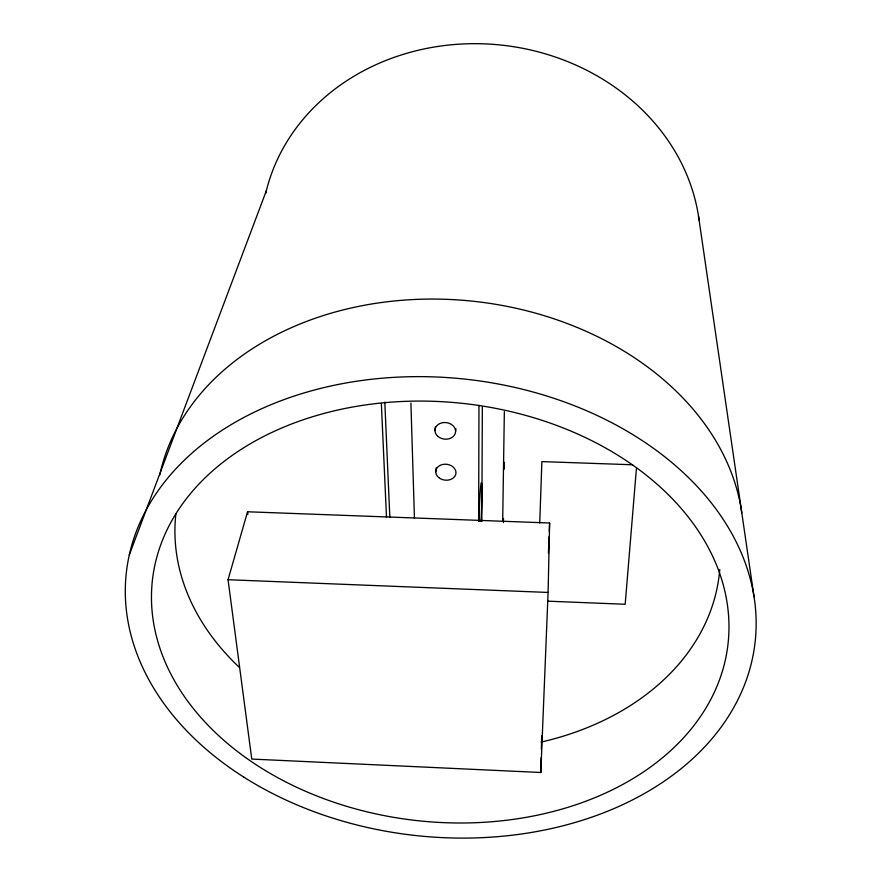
<?xml version="1.0" encoding="UTF-8"?>
<svg xmlns="http://www.w3.org/2000/svg" width="881" height="881" viewBox="0 0 881 881"><rect width="100%" height="100%" fill="white"/><g stroke="black" fill="none" stroke-linecap="round" stroke-linejoin="round"><path stroke-width="1.32" d="M478.658 520.781L478.967 405.348M481.841 521.563L482.336 407.033M502.688 521.31L504.35 411.647M503.425 522.609L503.492 518.502M504.262 469.144L504.373 462.294M548.092 592.45L549.623 522.995L247.55 511.773L228.047 579.72L251.757 759.07L540.813 772.494L548.092 592.45L228.047 579.72M540.813 772.494L541.176 757.495M541.375 749.302L541.716 735.668M539.745 522.984L541.87 461.6L632.591 464.772M548.423 553.224L549.072 536.738M549.292 531.243L549.623 522.995M478.328 520.803L481.059 520.913L481.367 513.799A29.128 1.134 -87.9 0 0 481.18 483.151A29.128 1.134 -87.9 0 0 478.89 521.497M636.379 469.011L625.18 604.267L547.905 601.172M455.609 431.238L455.906 428.584M435.732 471.886L436.249 467.833M434.939 430.534L435.467 426.558M481.059 520.913L481.114 520.66A28.621 1.09 -87.9 0 1 481.389 520.935M129.287 554.909L266.348 190.714M698.501 216.098L754.048 596.833M247.55 511.773L247.869 514.482M381.352 403.498L386.495 517.026M384.81 402.132L389.82 517.037M410.898 403.124L414.455 518.413M265.71 193.391A219.909 193.115 6.2 0 1 490.177 44.149A219.909 193.115 6.2 0 1 699.085 220.129M159.791 474.958A294.463 223.807 6.2 0 1 457.327 299.881A294.463 223.807 6.2 0 1 741.802 512.885M719.777 569.445A273.385 205.78 6.2 0 1 541.022 742.11M239.489 667.501A273.385 205.78 6.2 0 1 175.903 513.744M438.022 436.48A10.363 8.314 7 0 0 455.279 433.386A10.363 8.314 7 0 0 442.526 422.704A10.363 8.314 7 0 0 438.022 436.48M438.749 477.59A10.154 7.973 6.7 0 0 455.653 474.661A10.154 7.973 6.7 0 0 443.165 464.386A10.154 7.973 6.7 0 0 438.749 477.59M243.872 777.152A316.301 229.534 6.2 0 0 752.594 657.777A316.301 229.534 6.2 0 0 325.706 387.166A316.301 229.534 6.2 0 0 243.872 777.152M245.579 757.517A289.574 209.865 6.2 0 0 722.266 671.608A289.574 209.865 6.2 0 0 352.796 406.989A289.574 209.865 6.2 0 0 245.579 757.517"/></g></svg>
